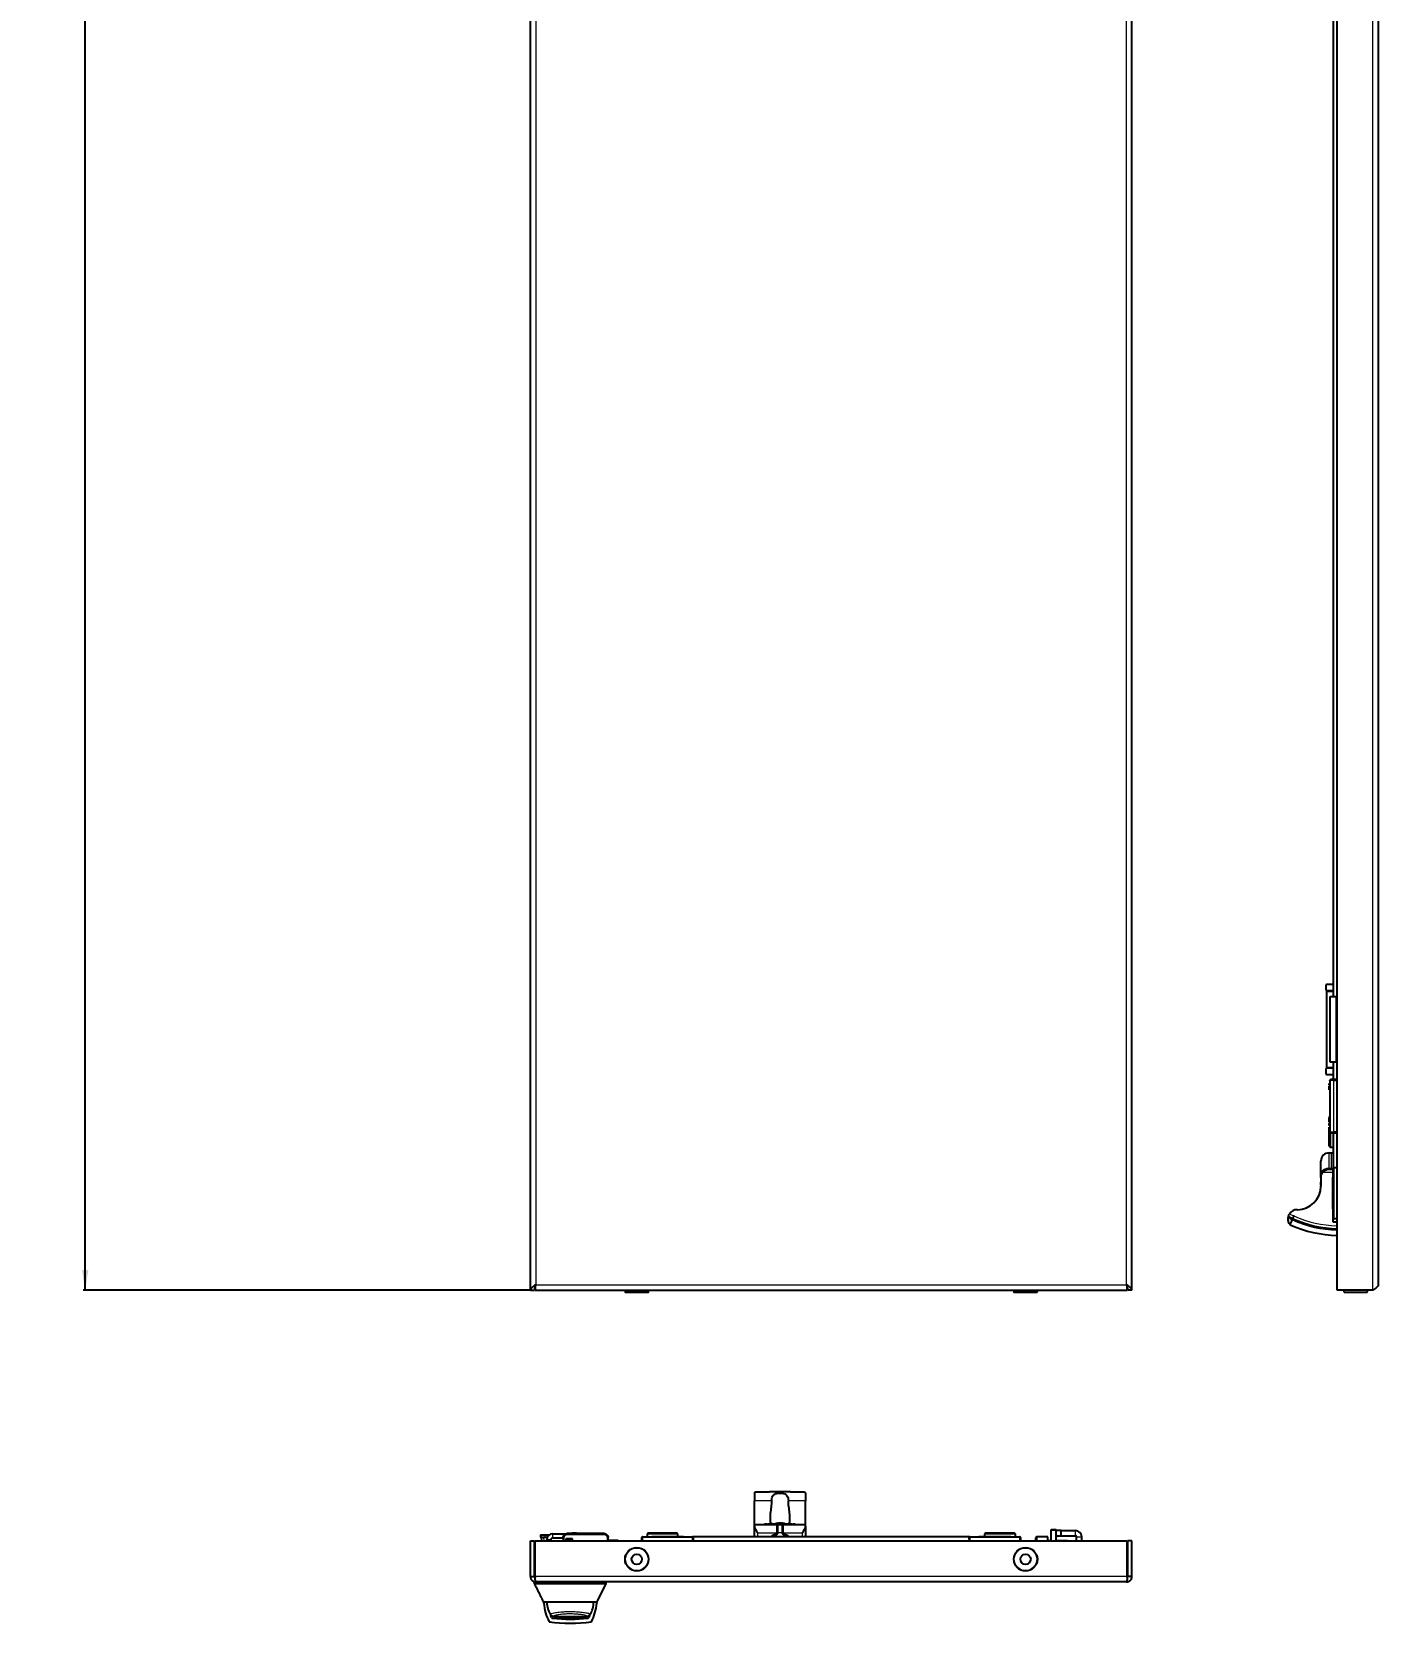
# Model space of a CAD drawing. Header units: millimetres. Extents: x -141 to 1299, y -1456 to 1043.
# Drawn here: x -141 to 517, y -1456 to -679 of the extents above; entities that cross this region are included whole.
import ezdxf

# ---------------------------------------------------------------- set-up
doc = ezdxf.new("R2010")
doc.units = ezdxf.units.MM
doc.layers.add('FORMAT', color=7, linetype='Continuous')
doc.styles.add('SLDTEXTSTYLE0', font='TXT', dxfattribs={"width": 0.75})
doc.dimstyles.new('SLDDIMSTYLE0', dxfattribs={"dimtxt": 20, "dimasz": 10, "dimexe": 0, "dimexo": 0.0625, "dimgap": 5, "dimtad": 2, "dimdec": 1, "dimrnd": 1e-09, "dimzin": 12, "dimdsep": 46, "dimtxsty": 'SLDTEXTSTYLE0', "dimsah": 1, "dimcen": 0.09, "dimadec": 0, "dimazin": 3, "dimtfac": 1, "dimtofl": 0, "dimtmove": 0, "dimatfit": 3, "dimfxl": 0, "dimfrac": 2, "dimtolj": 1, "dimtzin": 12, "dimarcsym": 0})

# ---------------------------------------------------------------- blocks, each defined once
blk = doc.blocks.new('_D_1')
at = {"layer": 'FORMAT'}
for p, q in [((102.95, 861.46), (-115.59, 861.46)), ((-114.59, -1293.54), (-114.59, 861.46)), ((102.95, -1293.54), (-115.59, -1293.54))]:
    blk.add_line(p, q, dxfattribs=at)
for points in [[(-114.59, 861.46), (-116.13, 851.46), (-113.05, 851.46)], [(-114.59, -1293.54), (-113.05, -1283.54), (-116.13, -1283.54)]]:
    blk.add_solid(points, dxfattribs=at)
at = {"layer": 'FORMAT', "insert": (-140.37, -232.94), "char_height": 20, "attachment_point": 1, "rotation": 90, "style": 'SLDTEXTSTYLE0'}
blk.add_mtext('2155', dxfattribs=at)

msp = doc.modelspace()

# ---------------------------------------------------------------- linework, layer by layer
at = {"color": 7, "linetype": 'Continuous', "lineweight": 25}
for p, q in [((102.96, -1293.54), (102.96, 861.46)), ((396.96, -1293.54), (396.96, 861.46)), ((497.27, -1293.54), (497.27, 861.46)), ((517.27, -293.53), (517.27, -1290.94)), ((495.27, -541.54), (495.27, -1150.04)), ((491.72, -1144.54), (491.72, -1146.54)), ((495.27, -1144.04), (492.22, -1144.04)), ((492.22, -1147.04), (495.27, -1147.04)), ((492.22, -1147.04), (492.22, -1147.34)), ((492.22, -1184.74), (492.22, -1147.34)), ((492.22, -1147.34), (495.22, -1147.34)), ((493.77, -1182.04), (493.77, -1150.04)), ((493.77, -1150.04), (496.77, -1150.04)), ((494.72, -1147.04), (494.72, -1147.34)), ((495.22, -1147.34), (495.27, -1147.34)), ((497.27, -1150.04), (496.77, -1150.04)), ((496.77, -1182.04), (493.77, -1182.04)), ((495.27, -1182.04), (495.27, -1190.54)), ((496.77, -1182.04), (497.27, -1182.04)), ((491.72, -1185.54), (491.72, -1187.54)), ((495.22, -1184.74), (492.22, -1184.74)), ((492.22, -1184.74), (492.22, -1185.04)), ((495.27, -1185.04), (492.22, -1185.04)), ((492.22, -1188.04), (495.27, -1188.04)), ((494.72, -1184.74), (494.72, -1185.04)), ((495.27, -1184.74), (495.22, -1184.74)), ((493.67, -1191.04), (493.67, -1216.04)), ((497.27, -1190.54), (495.67, -1190.54)), ((493.67, -1208.64), (493.27, -1209.04)), ((493.27, -1211.29), (493.27, -1209.04)), ((493.27, -1212.84), (493.27, -1212.13)), ((493.27, -1216.04), (493.27, -1213.81)), ((493.27, -1223.04), (493.27, -1216.04)), ((493.77, -1216.04), (493.77, -1223.54)), ((495.27, -1216.54), (495.27, -1233.54)), ((495.67, -1216.54), (497.16, -1216.54)), ((493.27, -1223.04), (493.77, -1223.54)), ((493.27, -1226.39), (493.27, -1226.39)), ((493.27, -1226.39), (493.3, -1226.39)), ((493.3, -1226.39), (494.26, -1226.39)), ((493.77, -1223.54), (495.27, -1223.54)), ((494.26, -1226.39), (495.27, -1226.39)), ((489.27, -1236.32), (489.27, -1230.39)), ((489.27, -1236.32), (489.27, -1230.39)), ((489.27, -1238.39), (489.27, -1236.32)), ((493.27, -1234.39), (495.27, -1234.39)), ((495.27, -1233.54), (495.57, -1233.54)), ((495.27, -1258.24), (495.27, -1233.84)), ((495.57, -1233.54), (496.22, -1233.54)), ((496.22, -1233.54), (497.27, -1233.54)), ((489.16, -1240.54), (489.17, -1240.54)), ((489.17, -1238.71), (489.27, -1238.71)), ((489.17, -1238.85), (489.27, -1238.85)), ((489.17, -1238.85), (489.17, -1240.4)), ((489.17, -1240.4), (489.27, -1240.4)), ((489.17, -1240.54), (489.27, -1240.54)), ((489.17, -1240.61), (489.27, -1240.61)), ((489.17, -1240.74), (489.27, -1240.74)), ((489.17, -1241.74), (489.17, -1240.74)), ((489.17, -1242.24), (489.17, -1241.74)), ((489.17, -1241.74), (489.27, -1241.74)), ((489.17, -1242.24), (489.27, -1242.24)), ((489.27, -1238.39), (489.27, -1242.64)), ((495.07, -1238.18), (495.27, -1238.18)), ((495.07, -1241.14), (495.07, -1238.18)), ((495.07, -1241.14), (495.27, -1241.14)), ((495.07, -1243.13), (495.07, -1241.14)), ((495.07, -1243.13), (495.27, -1243.13)), ((495.07, -1244.49), (495.07, -1243.13)), ((495.05, -1244.58), (495.27, -1244.58)), ((495.07, -1247.74), (495.05, -1247.74)), ((495.07, -1244.49), (495.27, -1244.49)), ((495.07, -1246.15), (495.07, -1244.74)), ((495.07, -1246.15), (495.27, -1246.15)), ((495.07, -1247.19), (495.07, -1246.15)), ((495.07, -1247.19), (495.27, -1247.19)), ((495.07, -1249.07), (495.07, -1247.19)), ((495.07, -1249.07), (495.27, -1249.07)), ((495.07, -1249.87), (495.07, -1249.07)), ((495.07, -1249.87), (495.27, -1249.87)), ((475.54, -1258.57), (473.38, -1257.67)), ((495.07, -1253.68), (495.27, -1253.68)), ((495.27, -1260.19), (495.27, -1258.24)), ((497.27, -1258.54), (495.57, -1258.54)), ((497.27, -1260.19), (495.27, -1260.19)), ((102.96, -1293.54), (104.96, -1293.54)), ((105.26, -1293.54), (105.26, -1291.54)), ((105.26, -1293.54), (394.66, -1293.54)), ((149.21, -1293.54), (149.21, -1294.29)), ((157.96, -1294.54), (149.46, -1294.54)), ((160.46, -1294.54), (157.96, -1294.54)), ((160.71, -1294.29), (160.71, -1293.54)), ((339.21, -1293.54), (339.21, -1294.29)), ((350.46, -1294.54), (339.46, -1294.54)), ((350.71, -1294.29), (350.71, -1293.54)), ((394.66, -1291.54), (394.66, -1293.54)), ((396.96, -1293.54), (394.96, -1293.54)), ((514.67, -1293.54), (497.27, -1293.54)), ((500.52, -1293.54), (500.52, -1294.29)), ((511.77, -1294.54), (500.77, -1294.54)), ((512.02, -1294.29), (512.02, -1293.54)), ((229.55, -1392), (220.36, -1392)), ((212.46, -1392.67), (212.46, -1396.5)), ((212.46, -1408), (212.46, -1396.5)), ((219.47, -1392.11), (213.96, -1392.11)), ((220.36, -1392.06), (219.84, -1392.06)), ((230.07, -1392.06), (229.55, -1392.05)), ((235.96, -1392.11), (230.44, -1392.11)), ((237.46, -1392.67), (237.46, -1396.5)), ((237.46, -1408), (237.46, -1396.5)), ((220.11, -1403.79), (220.11, -1406.37)), ((223.88, -1407.68), (223.86, -1407.45)), ((223.93, -1407.68), (223.9, -1407.38)), ((223.91, -1407.53), (223.92, -1407.45)), ((224.73, -1407.41), (224.73, -1407.38)), ((226.01, -1407.45), (226.02, -1407.38)), ((226.37, -1407.57), (226.38, -1407.45)), ((229.81, -1406.37), (229.81, -1403.79)), ((107.96, -1413.1), (109.96, -1413.1)), ((107.96, -1413.1), (107.96, -1414)), ((109.96, -1414.4), (108.36, -1414.4)), ((108.55, -1416), (108.46, -1414.4)), ((109.96, -1413.1), (112.16, -1413.1)), ((111.17, -1414.4), (109.96, -1414.4)), ((113.96, -1412.5), (120.45, -1412.5)), ((113.96, -1414.5), (118.96, -1414.5)), ((118.96, -1414.4), (118.96, -1416)), ((123.56, -1414.95), (120.36, -1414.95)), ((120.36, -1414.95), (120.36, -1416)), ((138.96, -1412.4), (120.96, -1412.4)), ((123.56, -1416), (123.56, -1414.95)), ((140.96, -1416), (140.96, -1414.4)), ((157.46, -1416), (157.46, -1414.3)), ((157.76, -1414), (182.16, -1414)), ((160.46, -1412), (159.96, -1412.5)), ((159.96, -1412.5), (159.96, -1414)), ((174.96, -1412.5), (159.96, -1412.5)), ((160.46, -1412), (174.46, -1412)), ((162.31, -1413.8), (162.31, -1414)), ((166.13, -1413.8), (166.13, -1414)), ((166.13, -1413.8), (166.92, -1413.8)), ((166.92, -1413.8), (166.92, -1414)), ((166.92, -1413.8), (168.8, -1413.8)), ((168.26, -1413.8), (168.26, -1413.78)), ((168.8, -1413.8), (168.8, -1414)), ((168.8, -1413.8), (169.85, -1413.8)), ((169.85, -1413.8), (169.85, -1414)), ((169.85, -1413.8), (171.25, -1413.8)), ((171.42, -1413.78), (171.42, -1414)), ((171.5, -1413.8), (171.5, -1414)), ((171.5, -1413.8), (172.86, -1413.8)), ((172.86, -1413.8), (172.86, -1414)), ((172.86, -1413.8), (174.85, -1413.8)), ((174.96, -1412.5), (174.46, -1412)), ((174.85, -1413.8), (174.85, -1414)), ((174.85, -1413.8), (177.81, -1413.8)), ((174.96, -1413.8), (174.96, -1412.5)), ((177.81, -1413.8), (177.81, -1414)), ((317.46, -1414), (182.46, -1414)), ((182.46, -1414), (182.46, -1414.3)), ((182.46, -1414.3), (182.46, -1415.09)), ((182.46, -1415.09), (182.46, -1416)), ((212.46, -1408.88), (212.46, -1408)), ((212.46, -1408), (225.96, -1408)), ((212.46, -1414), (212.46, -1408.88)), ((217.33, -1407.9), (217.33, -1408)), ((217.48, -1407.9), (217.48, -1408)), ((217.6, -1407.9), (217.6, -1408)), ((218.4, -1407.9), (217.6, -1407.9)), ((218.4, -1407.9), (218.4, -1408)), ((218.56, -1407.9), (218.56, -1408)), ((218.68, -1407.9), (218.68, -1408)), ((219.01, -1407.9), (219.01, -1408)), ((219.2, -1407.9), (219.2, -1408)), ((219.73, -1407.9), (219.73, -1408)), ((220.21, -1407.9), (220.21, -1408)), ((220.38, -1407.9), (220.38, -1408)), ((220.83, -1407.9), (220.83, -1408)), ((220.98, -1407.9), (220.98, -1408)), ((221.1, -1407.9), (221.1, -1408)), ((221.41, -1407.9), (221.41, -1408)), ((222.69, -1407.9), (221.57, -1407.9)), ((222.69, -1407.9), (222.69, -1408)), ((222.82, -1407.9), (222.82, -1408)), ((223.01, -1407.9), (223.01, -1408)), ((223.03, -1407.9), (223.03, -1408)), ((223.62, -1407.9), (223.03, -1407.9)), ((223.62, -1407.9), (223.62, -1408)), ((224.52, -1407.9), (223.94, -1407.9)), ((223.96, -1408), (225.96, -1408)), ((223.96, -1412), (223.96, -1408)), ((223.96, -1412), (223.96, -1412.03)), ((224.52, -1407.9), (224.52, -1408)), ((224.52, -1407.9), (224.52, -1408)), ((224.53, -1407.9), (224.71, -1407.9)), ((224.71, -1407.9), (224.71, -1408)), ((224.71, -1407.9), (224.71, -1407.9)), ((224.72, -1407.9), (224.72, -1408)), ((224.88, -1407.9), (224.88, -1408)), ((225.68, -1407.9), (224.88, -1407.9)), ((225.68, -1407.9), (225.68, -1408)), ((225.82, -1407.9), (225.82, -1408)), ((225.94, -1407.9), (225.94, -1408)), ((225.94, -1407.94), (226.23, -1407.93)), ((225.96, -1408), (225.96, -1412)), ((225.96, -1412.03), (225.96, -1412)), ((226.37, -1407.9), (226.37, -1408)), ((226.46, -1408), (237.46, -1408)), ((226.49, -1407.9), (226.49, -1408)), ((226.86, -1407.9), (226.86, -1408)), ((227.11, -1407.9), (227.11, -1408)), ((227.23, -1407.9), (227.23, -1408)), ((227.38, -1407.9), (227.38, -1408)), ((227.5, -1407.9), (227.5, -1408)), ((227.93, -1407.9), (227.93, -1408)), ((227.96, -1407.9), (227.93, -1407.9)), ((227.96, -1407.9), (227.96, -1408)), ((227.99, -1407.9), (227.99, -1408)), ((228.16, -1407.9), (228.16, -1408)), ((228.51, -1407.9), (228.51, -1408)), ((229, -1407.9), (229, -1408)), ((229.2, -1407.9), (229.2, -1408)), ((229.54, -1407.9), (229.54, -1408)), ((229.69, -1407.9), (229.69, -1408)), ((230.76, -1407.9), (229.69, -1407.9)), ((230.76, -1407.9), (230.76, -1408)), ((231.07, -1407.9), (231.07, -1408)), ((231.23, -1407.9), (231.23, -1408)), ((231.61, -1407.9), (231.61, -1408)), ((232.36, -1407.9), (231.61, -1407.9)), ((232.36, -1407.9), (232.36, -1408)), ((237.46, -1408.88), (237.46, -1408)), ((237.46, -1408.88), (237.46, -1414)), ((317.46, -1414), (317.46, -1414.3)), ((317.46, -1415.09), (317.46, -1414.3)), ((317.46, -1415.09), (317.46, -1416)), ((317.76, -1414), (342.16, -1414)), ((322.1, -1413.8), (322.1, -1414)), ((322.1, -1413.8), (322.46, -1413.8)), ((322.46, -1413.8), (322.46, -1414)), ((322.46, -1413.8), (322.71, -1413.8)), ((322.71, -1413.8), (322.71, -1414)), ((322.71, -1413.8), (322.82, -1413.8)), ((322.82, -1413.8), (322.82, -1414)), ((323.85, -1413.8), (323.85, -1414)), ((323.85, -1413.8), (324.5, -1413.8)), ((324.52, -1413.8), (324.52, -1414)), ((324.52, -1413.8), (324.85, -1413.8)), ((324.85, -1413.8), (324.85, -1414)), ((325.46, -1412), (324.96, -1412.5)), ((324.96, -1412.5), (324.96, -1413.8)), ((339.96, -1412.5), (324.96, -1412.5)), ((325.46, -1412), (339.46, -1412)), ((328.17, -1414), (328.17, -1413.78)), ((328.3, -1413.8), (329.08, -1413.8)), ((329.08, -1413.8), (329.08, -1414)), ((329.08, -1413.8), (329.88, -1413.8)), ((329.88, -1413.8), (329.88, -1414)), ((329.88, -1413.8), (330.37, -1413.8)), ((330.37, -1413.8), (330.37, -1414)), ((330.37, -1413.8), (331.76, -1413.8)), ((331.39, -1413.78), (331.39, -1413.8)), ((331.76, -1413.8), (331.76, -1414)), ((331.76, -1413.8), (332.81, -1413.8)), ((332.81, -1413.8), (332.81, -1414)), ((333.85, -1413.8), (333.85, -1414)), ((333.85, -1413.8), (335.82, -1413.8)), ((335.82, -1413.8), (335.82, -1414)), ((335.82, -1413.8), (337.81, -1413.8)), ((337.81, -1413.8), (337.81, -1414)), ((339.96, -1412.5), (339.46, -1412)), ((339.96, -1414), (339.96, -1412.5)), ((342.46, -1414.3), (342.46, -1416)), ((349.91, -1416), (349.91, -1414.55)), ((355.91, -1413.95), (350.51, -1413.95)), ((355.91, -1416), (355.91, -1413.95)), ((357.41, -1410.95), (357.41, -1410.45)), ((357.41, -1410.45), (359.91, -1410.45)), ((357.41, -1416), (357.41, -1410.95)), ((359.91, -1410.45), (359.91, -1410.95)), ((359.91, -1416), (359.91, -1410.95)), ((360.41, -1410.95), (359.91, -1410.99)), ((362.41, -1410.95), (360.41, -1410.95)), ((360.41, -1413.45), (362.41, -1413.45)), ((362.41, -1413.45), (362.41, -1410.95)), ((362.41, -1410.95), (369.41, -1410.95)), ((362.41, -1413.45), (369.41, -1413.45)), ((369.91, -1416), (369.91, -1413.95)), ((372.41, -1416), (372.41, -1413.95)), ((102.96, -1433.4), (102.96, -1416)), ((102.96, -1416), (104.96, -1416)), ((104.96, -1433.4), (104.96, -1416)), ((105.26, -1433.4), (105.26, -1416)), ((105.26, -1416), (394.66, -1416)), ((110.96, -1416), (110.96, -1415.5)), ((112.96, -1416), (112.96, -1415.5)), ((120.36, -1415.7), (123.56, -1415.7)), ((145.36, -1415.8), (140.96, -1415.8)), ((357.41, -1415.95), (356.16, -1415.95)), ((365.35, -1415.95), (359.91, -1415.95)), ((365.4, -1416), (365.35, -1415.95)), ((365.35, -1416), (365.35, -1415.95)), ((394.66, -1433.4), (394.66, -1416)), ((396.96, -1416), (394.96, -1416)), ((394.96, -1433.4), (394.96, -1416)), ((396.96, -1433.4), (396.96, -1416)), ((102.96, -1433.4), (104.96, -1433.4)), ((104.96, -1437), (104.96, -1436)), ((105.56, -1436), (104.96, -1436)), ((394.36, -1436), (105.56, -1436)), ((134.46, -1437), (110.46, -1437)), ((135.46, -1446), (139.98, -1436.95)), ((139.96, -1437), (139.96, -1436)), ((396.96, -1433.4), (394.96, -1433.4)), ((111.86, -1446), (109.46, -1446)), ((109.49, -1446), (109.49, -1446.21)), ((133.05, -1446), (111.86, -1446)), ((135.46, -1446), (133.05, -1446)), ((135.42, -1446.21), (135.42, -1446)), ((116.62, -1452.98), (116.77, -1452.99)), ((116.62, -1452.99), (128.22, -1452.99))]:
    msp.add_line(p, q, dxfattribs=at)
at = {"color": 8, "linetype": 'Continuous', "lineweight": 18}
for p, q in [((394.36, -1290.94), (394.36, 858.86)), ((514.67, -1293.54), (514.67, 861.46)), ((105.56, -293.53), (105.56, -1290.94)), ((495.22, -1147.34), (495.22, -1147.04)), ((495.22, -1150.04), (495.22, -1147.34)), ((496.77, -1182.04), (496.77, -1150.04)), ((495.22, -1184.74), (495.22, -1182.04)), ((495.22, -1185.04), (495.22, -1184.74)), ((495.67, -1216.04), (495.67, -1191.04)), ((495.67, -1191.04), (497.27, -1191.04)), ((497.27, -1216.04), (495.67, -1216.04)), ((493.3, -1233.89), (493.3, -1226.39)), ((494.26, -1226.39), (494.26, -1233.89)), ((489.27, -1230.39), (489.27, -1230.39)), ((495.27, -1235.89), (490.15, -1235.89)), ((493.27, -1234.39), (493.27, -1233.89)), ((493.27, -1233.89), (493.3, -1233.89)), ((493.3, -1234.39), (493.3, -1233.89)), ((493.3, -1233.89), (494.26, -1233.89)), ((494.26, -1233.89), (495.27, -1233.89)), ((495.27, -1233.84), (495.57, -1233.84)), ((495.57, -1233.54), (495.57, -1233.84)), ((495.57, -1233.84), (495.57, -1258.24)), ((497.27, -1233.84), (495.57, -1233.84)), ((473.94, -1256.28), (476.14, -1257.19)), ((495.07, -1252.44), (495.27, -1252.44)), ((495.27, -1258.24), (495.57, -1258.24)), ((495.57, -1258.24), (495.57, -1258.54)), ((495.57, -1258.24), (497.27, -1258.24)), ((105.56, -1290.94), (394.36, -1290.94)), ((149.21, -1294.29), (158.1, -1294.29)), ((158.1, -1294.29), (160.71, -1294.29)), ((339.21, -1294.29), (350.71, -1294.29)), ((500.52, -1294.29), (512.02, -1294.29)), ((220.86, -1396.5), (212.46, -1396.5)), ((237.46, -1396.5), (229.05, -1396.5)), ((107.96, -1414), (109.96, -1414)), ((109.46, -1414.4), (109.55, -1416)), ((109.96, -1413.1), (109.96, -1414)), ((109.96, -1414.4), (109.96, -1414)), ((109.96, -1414), (111.36, -1414)), ((113.96, -1414.5), (113.96, -1412.5)), ((119.46, -1416), (119.46, -1414.4)), ((123.56, -1415.15), (120.36, -1415.15)), ((120.96, -1412.9), (138.96, -1412.9)), ((140.46, -1414.4), (140.46, -1416)), ((157.76, -1414.3), (157.46, -1414.3)), ((157.76, -1414), (157.76, -1414.3)), ((182.16, -1414.3), (157.76, -1414.3)), ((157.76, -1414.3), (157.76, -1416)), ((163.55, -1413.8), (163.55, -1414)), ((182.16, -1414), (182.16, -1414.3)), ((182.16, -1416), (182.16, -1414.3)), ((182.46, -1414.3), (182.16, -1414.3)), ((213.96, -1412), (213.96, -1414)), ((213.96, -1412), (223.46, -1412)), ((221.57, -1407.9), (221.57, -1408)), ((223.09, -1412.51), (223.23, -1412.99)), ((223.46, -1412), (223.46, -1408)), ((223.46, -1412), (223.96, -1412)), ((223.46, -1412.03), (223.46, -1412)), ((223.46, -1412.03), (223.96, -1412.03)), ((225.96, -1412), (223.96, -1412)), ((225.96, -1412), (226.46, -1412)), ((225.96, -1412.03), (226.46, -1412.03)), ((226.46, -1408), (226.46, -1412)), ((226.46, -1412), (226.46, -1412.03)), ((226.46, -1412), (235.96, -1412)), ((226.68, -1412.99), (226.82, -1412.51)), ((235.96, -1414), (235.96, -1412)), ((317.76, -1414.3), (317.46, -1414.3)), ((317.76, -1414.3), (317.76, -1414)), ((317.76, -1414.3), (317.76, -1416)), ((342.16, -1414.3), (317.76, -1414.3)), ((326.59, -1413.8), (326.59, -1414)), ((342.16, -1414), (342.16, -1414.3)), ((342.16, -1416), (342.16, -1414.3)), ((342.46, -1414.3), (342.16, -1414.3)), ((350.51, -1413.95), (350.51, -1416)), ((359.91, -1410.95), (357.41, -1410.95)), ((369.41, -1413.45), (369.41, -1410.95)), ((369.91, -1413.95), (372.41, -1413.95)), ((112.96, -1415.5), (110.96, -1415.5)), ((145.36, -1416), (145.36, -1415.8)), ((356.16, -1415.95), (356.16, -1416)), ((394.66, -1433.4), (105.26, -1433.4)), ((110.46, -1437), (110.46, -1436)), ((134.46, -1437), (134.46, -1436))]:
    msp.add_line(p, q, dxfattribs=at)
at = {"color": 7, "linetype": 'Continuous', "lineweight": 25, "flags": 128}
for points in [[(394.96, -1422.5), (394.82, -1422.25), (394.66, -1421.98)], [(394.66, -1431.02), (394.82, -1430.75), (394.96, -1430.5)], [(113.34, -1453.43), (112.98, -1452.54), (112.88, -1452.26)], [(132.15, -1451.95), (131.93, -1452.54), (131.57, -1453.43)]]:
    msp.add_lwpolyline(points, dxfattribs=at)
at = {"color": 8, "linetype": 'Continuous', "lineweight": 18, "flags": 128}
for points in [[(394.66, -1422.58), (394.95, -1423.17), (394.96, -1423.19)], [(394.96, -1429.82), (394.95, -1429.84), (394.66, -1430.43)]]:
    msp.add_lwpolyline(points, dxfattribs=at)
at = {"color": 7, "linetype": 'Continuous', "lineweight": 25}
for centre, radius in [((154.96, -1425), 5.75), ((154.96, -1425), 2.5), ((344.96, -1425), 5.75), ((344.96, -1425), 2.5)]:
    msp.add_circle(centre, radius, dxfattribs=at)
at = {"color": 8, "linetype": 'Continuous', "lineweight": 18}
for centre in [(154.96, -1425), (344.96, -1425)]:
    msp.add_circle(centre, 5.5, dxfattribs=at)
at = {"color": 7, "linetype": 'Continuous', "lineweight": 25}
for centre, radius, start, end in [((492.22, -1144.54), 0.5, 90, 180), ((492.22, -1146.54), 0.5, 180, 270), ((492.22, -1185.54), 0.5, 90, 180), ((492.22, -1187.54), 0.5, 180, 270), ((493.27, -1230.39), 4, 90, 180), ((493.27, -1230.39), 4, 90, 180), ((493.27, -1238.39), 4, 141.31781, 180), ((495.57, -1233.84), 0.3, 90, 180), ((477.77, -1242.64), 11.5, 270, 0), ((477.77, -1258.64), 4.5, 90, 148.43185), ((498.27, -1208.49), 55, 245.58594, 268.9582), ((495.57, -1258.24), 0.3, 180, 270), ((498.27, -1208.49), 58.2, 245.70354, 269.01549), ((149.46, -1294.29), 0.25, 180, 270), ((160.46, -1294.29), 0.25, 270, 0), ((339.46, -1294.29), 0.25, 180, 270), ((350.46, -1294.29), 0.25, 270, 0), ((500.77, -1294.29), 0.25, 180, 270), ((511.77, -1294.29), 0.25, 270, 0), ((224.96, -1415.3), 8, 98.41771, 108.44436), ((224.98, -1411.64), 4.34, 104.99458, 114.66368), ((223.99, -1407.47), 0.133, 135.20997, 169.83797), ((225.01, -1415.4), 8.03, 91.99978, 97.83609), ((225.36, -1409.05), 1.85, 119.67191, 132.73716), ((225.43, -1413.87), 6.5, 92.24647, 98.7173), ((224.48, -1413.82), 6.45, 85.77538, 87.76397), ((224.9, -1415.4), 8.03, 82.16391, 88.00022), ((224.81, -1411.72), 4.43, 65.15746, 74.45727), ((225.89, -1409.01), 1.64, 72.5824, 85.536), ((224.96, -1415.3), 8, 70.1778, 81.58229), ((224.97, -1414.34), 7.03, 70.80686, 78.43412), ((108.36, -1414), 0.4, 180, 270), ((113.96, -1415.5), 3, 90, 180), ((113.96, -1415.5), 1, 90, 180), ((157.76, -1414.3), 0.3, 90, 180), ((182.16, -1414.3), 0.3, 0, 90), ((224.96, -1419), 6.25, 106.01339, 126.8699), ((223.64, -1413.21), 5.54, 85.14071, 94.85929), ((222.96, -1412.03), 1, 286.01339, 0), ((226.96, -1412.03), 1, 180, 253.98661), ((226.97, -1410.03), 2.36, 82.549, 97.451), ((224.96, -1419), 6.25, 53.1301, 73.98661), ((317.76, -1414.3), 0.3, 90, 180), ((342.16, -1414.3), 0.3, 0, 90), ((350.51, -1414.55), 0.6, 90, 180), ((360.41, -1413.95), 0.5, 90, 180), ((369.41, -1413.95), 3, 0, 90), ((369.41, -1413.95), 0.5, 360, 90), ((145.36, -1416.4), 0.6, 41.81031, 90), ((356.16, -1415.7), 0.25, 180, 270), ((387.46, -1426.5), 7.5, 343.7398, 16.2602), ((101.52, -1446.21), 7.98, 358.26695, 359.99994), ((136.35, -1443.65), 27, 185.96099, 206.16954), ((122.46, -1446), 11.4, 180, 210.87421), ((122.46, -1446), 11.4, 329.05608, 0), ((108.57, -1443.65), 27, 333.83046, 354.03918), ((143.39, -1446.21), 7.98, 180, 181.7325), ((113.8, -1453.24), 0.5, 203.04365, 263.74905), ((122.46, -1374.21), 80, 263.74905, 276.25095), ((131.11, -1453.24), 0.5, 276.25095, 336.95635), ((122.46, -1374.21), 82, 262.75342, 277.24658)]:
    msp.add_arc(centre, radius, start, end, dxfattribs=at)
at = {"color": 8, "linetype": 'Continuous', "lineweight": 18}
for centre, radius, start, end in [((493.27, -1238.39), 4.5, 90, 152.71955), ((493.77, -1233.9), 0.491, 271.15589, 1.11103), ((498.27, -1208.49), 55.65, 245.60841, 268.97035), ((498.27, -1208.49), 53.5, 245.55903, 268.92899), ((224.96, -1419), 6.75, 106.01339, 132.20545), ((222.96, -1412.03), 0.5, 286.01339, 0), ((226.96, -1412.03), 0.5, 180, 253.98661), ((224.96, -1419), 6.75, 47.79455, 73.98661)]:
    msp.add_arc(centre, radius, start, end, dxfattribs=at)
at = {"color": 7, "linetype": 'Continuous', "lineweight": 25}
for points, knots in [([(493.37, -1193.03), (493.37, -1192.98), (493.37, -1192.89), (493.37, -1192.8), (493.37, -1192.72), (493.37, -1192.59), (493.37, -1192.56), (493.37, -1192.54)], [0, 0, 0, 0, 0.124693, 0.187182, 0.249773, 0.500039, 1, 1, 1, 1]), ([(493.37, -1193.24), (493.37, -1193.24), (493.37, -1193.24), (493.37, -1193.23), (493.37, -1193.21), (493.37, -1193.19), (493.37, -1193.15), (493.37, -1193.11), (493.37, -1193.07), (493.37, -1193.05), (493.37, -1193.03)], [0, 0, 0, 0, 0.128825, 0.180169, 0.243397, 0.36986, 0.499864, 0.749649, 0.843476, 1, 1, 1, 1]), ([(493.37, -1194.75), (493.37, -1194.67), (493.37, -1194.52), (493.37, -1194.3), (493.37, -1194.12), (493.37, -1193.95), (493.37, -1193.85), (493.37, -1193.84), (493.37, -1193.83)], [0, 0, 0, 0, 0.125049, 0.249886, 0.370856, 0.49982, 0.749609, 1, 1, 1, 1]), ([(493.37, -1195.59), (493.37, -1195.59), (493.37, -1195.58), (493.37, -1195.49), (493.37, -1195.39), (493.37, -1195.26), (493.37, -1195.05), (493.37, -1194.87), (493.37, -1194.75)], [0, 0, 0, 0, 0.25007, 0.379181, 0.500499, 0.62417, 0.750842, 1, 1, 1, 1]), ([(493.37, -1211.48), (493.37, -1211.48), (493.37, -1211.49), (493.37, -1211.58), (493.37, -1211.68), (493.37, -1211.81), (493.37, -1212.02), (493.37, -1212.2), (493.37, -1212.32)], [0, 0, 0, 0, 0.25007, 0.379559, 0.500499, 0.624556, 0.750843, 1, 1, 1, 1]), ([(493.37, -1212.32), (493.37, -1212.36), (493.37, -1212.44), (493.37, -1212.59), (493.37, -1212.77), (493.37, -1212.95), (493.37, -1213.12), (493.37, -1213.22), (493.37, -1213.24), (493.37, -1213.24)], [0, 0, 0, 0, 0.062637, 0.125278, 0.250072, 0.374841, 0.499994, 0.749696, 1, 1, 1, 1]), ([(493.37, -1213.83), (493.37, -1213.83), (493.37, -1213.83), (493.37, -1213.84), (493.37, -1213.86), (493.37, -1213.88), (493.37, -1213.94), (493.37, -1214), (493.37, -1214.04)], [0, 0, 0, 0, 0.13107, 0.182437, 0.243796, 0.371388, 0.500442, 1, 1, 1, 1]), ([(493.37, -1214.04), (493.37, -1214.07), (493.37, -1214.12), (493.37, -1214.2), (493.37, -1214.27), (493.37, -1214.35), (493.37, -1214.48), (493.37, -1214.52), (493.37, -1214.54)], [0, 0, 0, 0, 0.062686, 0.125173, 0.187628, 0.250185, 0.500314, 1, 1, 1, 1]), ([(489.27, -1238.31), (489.27, -1238.31), (489.27, -1238.31), (489.27, -1238.31), (489.27, -1238.29), (489.27, -1238.21), (489.27, -1237.88), (489.27, -1237.24), (489.27, -1236.65), (489.27, -1236.32)], [0, 0, 0, 0, 0.00167, 0.003889, 0.009531, 0.034361, 0.132751, 0.526214, 1, 1, 1, 1]), ([(490.15, -1235.89), (490.32, -1235.7), (490.75, -1235.22), (491.69, -1234.64), (492.58, -1234.41), (493.16, -1234.39), (493.27, -1234.39), (493.27, -1234.39)], [0, 0, 0, 0, 0.19414, 0.485275, 0.898779, 0.996769, 1, 1, 1, 1]), ([(489.17, -1238.71), (489.17, -1238.71), (489.17, -1238.72), (489.17, -1238.75), (489.17, -1238.8), (489.17, -1238.83), (489.17, -1238.85)], [0, 0, 0, 0, 0.280836, 0.55925, 0.779182, 1, 1, 1, 1]), ([(489.17, -1240.4), (489.17, -1240.42), (489.17, -1240.46), (489.17, -1240.51), (489.17, -1240.53), (489.17, -1240.53), (489.17, -1240.54)], [0, 0, 0, 0, 0.2809531, 0.5593907, 0.7790729, 1, 1, 1, 1]), ([(489.17, -1240.47), (489.17, -1240.49), (489.17, -1240.54), (489.17, -1240.6), (489.17, -1240.61), (489.17, -1240.61)], [0, 0, 0, 0, 0.280801, 0.559621, 1, 1, 1, 1]), ([(495.07, -1252.44), (495.07, -1252.07), (495.07, -1251.37), (495.07, -1250.52), (495.07, -1250.06), (495.07, -1250.04)], [0, 0, 0, 0, 0.522437, 0.975649, 1, 1, 1, 1]), ([(474.32, -1261.52), (474.29, -1261.49), (474.21, -1261.4), (473.75, -1260.76), (473.23, -1259.56), (473.3, -1258.39), (473.33, -1257.91)], [0, 0, 0, 0, 0.101651, 0.345128, 0.729048, 1, 1, 1, 1]), ([(473.38, -1257.67), (473.37, -1257.73), (473.35, -1257.79), (473.33, -1257.89), (473.33, -1257.91)], [0, 0, 0, 0, 0.789403, 1, 1, 1, 1]), ([(475.29, -1259.17), (475.29, -1259.17), (475.29, -1259.16), (475.29, -1259.15), (475.27, -1259.12), (475.16, -1259.02), (474.66, -1258.7), (474.02, -1258.32), (473.48, -1258), (473.33, -1257.91)], [0, 0, 0, 0, 0.0037482, 0.0086979, 0.0182752, 0.0547407, 0.1991768, 0.7745776, 1, 1, 1, 1]), ([(473.38, -1257.67), (473.38, -1257.66), (473.39, -1257.62), (473.45, -1257.37), (473.57, -1257.01), (473.74, -1256.62), (473.88, -1256.38), (473.94, -1256.28)], [0, 0, 0, 0, 0.2129, 0.425707, 0.640613, 0.853382, 1, 1, 1, 1]), ([(474.32, -1261.52), (474.33, -1261.48), (474.37, -1261.38), (474.61, -1260.81), (474.94, -1260.02), (475.2, -1259.39), (475.29, -1259.17)], [0, 0, 0, 0, 0.237351, 0.529954, 0.830331, 1, 1, 1, 1]), ([(475.54, -1258.57), (475.55, -1258.55), (475.56, -1258.52), (475.66, -1258.28), (475.81, -1257.94), (475.98, -1257.56), (476.09, -1257.31), (476.13, -1257.2), (476.14, -1257.19)], [0, 0, 0, 0, 0.214635, 0.429269, 0.643917, 0.858595, 0.982146, 1, 1, 1, 1]), ([(495.07, -1253.68), (495.07, -1253.5), (495.07, -1253.16), (495.07, -1252.67), (495.07, -1252.44)], [0, 0, 0, 0, 0.5368, 1, 1, 1, 1]), ([(105.56, -1290.94), (105.22, -1291.15), (104.88, -1291.37), (104.25, -1291.8), (103.96, -1292.02), (103.48, -1292.45), (103.28, -1292.67), (103.02, -1293.1), (102.96, -1293.32), (102.96, -1293.54)], [0, 0, 0, 0, 0.25, 0.25, 0.5, 0.5, 0.75, 0.75, 1, 1, 1, 1]), ([(105.56, -1290.94), (105.4, -1291.37), (105.24, -1291.8), (105.02, -1292.67), (104.96, -1293.1), (104.96, -1293.54)], [0, 0, 0, 0, 0.5, 0.5, 1, 1, 1, 1]), ([(105.26, -1293.54), (105.28, -1293.54), (105.31, -1293.47), (105.36, -1293.21), (105.38, -1293.01), (105.43, -1292.53), (105.46, -1292.25), (105.51, -1291.62), (105.53, -1291.28), (105.56, -1290.94)], [0, 0, 0, 0, 0.25, 0.25, 0.5, 0.5, 0.75, 0.75, 1, 1, 1, 1]), ([(105.26, -1291.54), (105.31, -1291.54), (105.36, -1291.47), (105.46, -1291.25), (105.51, -1291.09), (105.56, -1290.94)], [0, 0, 0, 0, 0.5, 0.5, 1, 1, 1, 1]), ([(394.36, -1290.94), (394.41, -1291.09), (394.46, -1291.25), (394.56, -1291.47), (394.61, -1291.54), (394.66, -1291.54)], [0, 0, 0, 0, 0.5, 0.5, 1, 1, 1, 1]), ([(394.36, -1290.94), (394.38, -1291.28), (394.41, -1291.62), (394.46, -1292.25), (394.48, -1292.53), (394.53, -1293.01), (394.56, -1293.21), (394.61, -1293.47), (394.63, -1293.54), (394.66, -1293.54)], [0, 0, 0, 0, 0.25, 0.25, 0.5, 0.5, 0.75, 0.75, 1, 1, 1, 1]), ([(394.96, -1293.54), (394.96, -1293.1), (394.89, -1292.67), (394.67, -1291.8), (394.51, -1291.37), (394.36, -1290.94)], [0, 0, 0, 0, 0.5, 0.5, 1, 1, 1, 1]), ([(396.96, -1293.54), (396.96, -1293.32), (396.89, -1293.1), (396.63, -1292.67), (396.44, -1292.45), (395.95, -1292.02), (395.67, -1291.8), (395.04, -1291.37), (394.7, -1291.15), (394.36, -1290.94)], [0, 0, 0, 0, 0.25, 0.25, 0.5, 0.5, 0.75, 0.75, 1, 1, 1, 1]), ([(517.27, -1290.94), (517.27, -1291.15), (517.2, -1291.37), (516.94, -1291.8), (516.75, -1292.02), (516.27, -1292.45), (515.98, -1292.67), (515.35, -1293.1), (515.01, -1293.32), (514.67, -1293.54)], [0, 0, 0, 0, 0.25, 0.25, 0.5, 0.5, 0.75, 0.75, 1, 1, 1, 1]), ([(213.96, -1392.11), (213.79, -1392.11), (213.45, -1392.12), (213.01, -1392.18), (212.67, -1392.3), (212.48, -1392.47), (212.46, -1392.61), (212.46, -1392.67)], [0, 0, 0, 0, 0.2129, 0.425707, 0.640613, 0.853382, 1, 1, 1, 1]), ([(219.47, -1392.11), (219.58, -1392.1), (219.71, -1392.08), (219.82, -1392.06), (219.84, -1392.06)], [0, 0, 0, 0, 0.789403, 1, 1, 1, 1]), ([(220.86, -1396.5), (220.81, -1397.5), (220.7, -1399.64), (220.18, -1402.08), (220.12, -1403.39), (220.11, -1403.79)], [0, 0, 0, 0, 0.378823, 0.812228, 1, 1, 1, 1]), ([(220.86, -1396.5), (220.88, -1396.09), (220.92, -1395.26), (221.29, -1394.16), (221.94, -1393.36), (222.86, -1392.87), (224.02, -1392.62), (225.34, -1392.58), (226.69, -1392.75), (227.81, -1393.22), (228.54, -1394.02), (228.93, -1395.05), (229.04, -1395.91), (229.05, -1396.4), (229.05, -1396.5)], [0, 0, 0, 0, 0.0885051, 0.1771377, 0.2628581, 0.3446937, 0.4304853, 0.5251934, 0.6256454, 0.7239113, 0.8124944, 0.894483, 0.9789968, 1, 1, 1, 1]), ([(229.81, -1403.79), (229.72, -1402.88), (229.55, -1401.02), (229.08, -1398.42), (229.06, -1396.89), (229.05, -1396.5)], [0, 0, 0, 0, 0.417668, 0.852903, 1, 1, 1, 1]), ([(230.07, -1392.06), (230.09, -1392.06), (230.2, -1392.08), (230.33, -1392.09), (230.44, -1392.11)], [0, 0, 0, 0, 0.161974, 1, 1, 1, 1]), ([(237.46, -1392.67), (237.44, -1392.59), (237.41, -1392.43), (237.17, -1392.26), (236.81, -1392.16), (236.39, -1392.11), (236.09, -1392.11), (235.96, -1392.11)], [0, 0, 0, 0, 0.205683, 0.411346, 0.618649, 0.832339, 1, 1, 1, 1]), ([(220.11, -1406.37), (220.15, -1406.65), (220.23, -1407.19), (221.02, -1407.65), (222.02, -1407.85), (222.79, -1407.89), (223.07, -1407.9)], [0, 0, 0, 0, 0.289157, 0.579411, 0.847533, 1, 1, 1, 1]), ([(226.95, -1407.9), (227.39, -1407.87), (228.3, -1407.8), (229.24, -1407.49), (229.74, -1407), (229.79, -1406.56), (229.81, -1406.37)], [0, 0, 0, 0, 0.258101, 0.532051, 0.800559, 1, 1, 1, 1]), ([(123.34, -1412.1), (123.34, -1412.1), (123.34, -1412.1), (123.4, -1412.1), (123.54, -1412.1), (123.87, -1412.1), (124.19, -1412.1), (124.4, -1412.1)], [0, 0, 0, 0, 0.124693, 0.187182, 0.249773, 0.500039, 1, 1, 1, 1]), ([(124.4, -1412.1), (124.55, -1412.1), (124.78, -1412.1), (125.06, -1412.1), (125.24, -1412.1), (125.38, -1412.1), (125.5, -1412.1), (125.51, -1412.1), (125.52, -1412.1)], [0, 0, 0, 0, 0.250089, 0.382495, 0.500259, 0.622163, 0.750133, 1, 1, 1, 1]), ([(162.31, -1413.8), (162.5, -1413.8), (162.83, -1413.8), (163.32, -1413.8), (163.55, -1413.8)], [0, 0, 0, 0, 0.5368, 1, 1, 1, 1]), ([(163.55, -1413.8), (163.92, -1413.8), (164.62, -1413.8), (165.48, -1413.8), (165.93, -1413.8), (165.95, -1413.8)], [0, 0, 0, 0, 0.522437, 0.975649, 1, 1, 1, 1]), ([(212.46, -1408.88), (212.48, -1409.05), (212.54, -1409.47), (213.01, -1410.42), (213.53, -1411.31), (213.89, -1411.89), (213.95, -1412), (213.96, -1412)], [0, 0, 0, 0, 0.19414, 0.485275, 0.898779, 0.996769, 1, 1, 1, 1]), ([(217.48, -1407.9), (217.46, -1407.9), (217.41, -1407.9), (217.36, -1407.9), (217.34, -1407.9), (217.33, -1407.9), (217.33, -1407.9)], [0, 0, 0, 0, 0.280836, 0.55925, 0.779182, 1, 1, 1, 1]), ([(217.6, -1407.9), (217.6, -1407.9), (217.59, -1407.9), (217.57, -1407.9), (217.52, -1407.9), (217.49, -1407.9), (217.48, -1407.9)], [0, 0, 0, 0, 0.2808879, 0.5594825, 0.7792702, 1, 1, 1, 1]), ([(218.56, -1407.9), (218.54, -1407.9), (218.51, -1407.9), (218.45, -1407.9), (218.42, -1407.9), (218.4, -1407.9)], [0, 0, 0, 0, 0.2806376, 0.5608768, 1, 1, 1, 1]), ([(218.68, -1407.9), (218.67, -1407.9), (218.67, -1407.9), (218.65, -1407.9), (218.6, -1407.9), (218.57, -1407.9), (218.56, -1407.9)], [0, 0, 0, 0, 0.280941, 0.559114, 0.779089, 1, 1, 1, 1]), ([(219.2, -1407.9), (219.14, -1407.9), (219.03, -1407.9), (219.02, -1407.9), (219.01, -1407.9)], [0, 0, 0, 0, 0.559312, 1, 1, 1, 1]), ([(219.73, -1407.9), (219.67, -1407.9), (219.55, -1407.9), (219.35, -1407.9), (219.26, -1407.9), (219.2, -1407.9)], [0, 0, 0, 0, 0.280496, 0.560765, 1, 1, 1, 1]), ([(220.21, -1407.9), (220.14, -1407.9), (220.02, -1407.9), (219.82, -1407.9), (219.73, -1407.9)], [0, 0, 0, 0, 0.560137, 1, 1, 1, 1]), ([(220.38, -1407.9), (220.37, -1407.9), (220.36, -1407.9), (220.25, -1407.9), (220.21, -1407.9)], [0, 0, 0, 0, 0.559914, 1, 1, 1, 1]), ([(220.98, -1407.9), (220.96, -1407.9), (220.91, -1407.9), (220.86, -1407.9), (220.84, -1407.9), (220.83, -1407.9), (220.83, -1407.9)], [0, 0, 0, 0, 0.280765, 0.559178, 0.779175, 1, 1, 1, 1]), ([(221.1, -1407.9), (221.1, -1407.9), (221.09, -1407.9), (221.07, -1407.9), (221.02, -1407.9), (220.99, -1407.9), (220.98, -1407.9)], [0, 0, 0, 0, 0.280828, 0.559417, 0.779393, 1, 1, 1, 1]), ([(221.57, -1407.9), (221.55, -1407.9), (221.5, -1407.9), (221.44, -1407.9), (221.41, -1407.9), (221.41, -1407.9), (221.41, -1407.9)], [0, 0, 0, 0, 0.280951, 0.559967, 0.779431, 1, 1, 1, 1]), ([(222.82, -1407.9), (222.82, -1407.9), (222.82, -1407.9), (222.78, -1407.9), (222.73, -1407.9), (222.7, -1407.9), (222.69, -1407.9)], [0, 0, 0, 0, 0.280713, 0.558701, 0.779045, 1, 1, 1, 1]), ([(223.03, -1407.9), (223.02, -1407.9), (223.02, -1407.9), (223.02, -1407.9), (223.01, -1407.9)], [0, 0, 0, 0, 0.560081, 1, 1, 1, 1]), ([(223.46, -1408), (223.46, -1408), (223.46, -1408), (223.47, -1408), (223.48, -1408), (223.51, -1408), (223.63, -1408), (223.86, -1408), (223.92, -1408), (223.96, -1408)], [0, 0, 0, 0, 0.00167, 0.003889, 0.009531, 0.034361, 0.132751, 0.526214, 1, 1, 1, 1]), ([(223.79, -1407.9), (223.77, -1407.9), (223.73, -1407.9), (223.66, -1407.9), (223.63, -1407.9), (223.62, -1407.9)], [0, 0, 0, 0, 0.281226, 0.561522, 1, 1, 1, 1]), ([(224.52, -1407.9), (224.52, -1407.9), (224.52, -1407.9), (224.52, -1407.9), (224.52, -1407.9)], [0, 0, 0, 0, 0.559504, 1, 1, 1, 1]), ([(224.88, -1407.9), (224.86, -1407.9), (224.81, -1407.9), (224.76, -1407.9), (224.73, -1407.9), (224.72, -1407.9), (224.72, -1407.9)], [0, 0, 0, 0, 0.280855, 0.559718, 0.779518, 1, 1, 1, 1]), ([(225.82, -1407.9), (225.8, -1407.9), (225.75, -1407.9), (225.7, -1407.9), (225.68, -1407.9), (225.68, -1407.9), (225.68, -1407.9)], [0, 0, 0, 0, 0.280813, 0.559099, 0.77917, 1, 1, 1, 1]), ([(225.94, -1407.9), (225.94, -1407.9), (225.94, -1407.9), (225.91, -1407.9), (225.86, -1407.9), (225.83, -1407.9), (225.82, -1407.9)], [0, 0, 0, 0, 0.280912, 0.559405, 0.779108, 1, 1, 1, 1]), ([(225.96, -1408), (225.99, -1408), (226.07, -1408), (226.33, -1408), (226.45, -1408), (226.46, -1408)], [0, 0, 0, 0, 0.475461, 0.994056, 1, 1, 1, 1]), ([(226.37, -1407.9), (226.35, -1407.9), (226.31, -1407.9), (226.25, -1407.9), (226.23, -1407.9), (226.23, -1407.9), (226.23, -1407.9)], [0, 0, 0, 0, 0.280888, 0.559023, 0.779155, 1, 1, 1, 1]), ([(226.49, -1407.9), (226.49, -1407.9), (226.49, -1407.9), (226.46, -1407.9), (226.41, -1407.9), (226.38, -1407.9), (226.37, -1407.9)], [0, 0, 0, 0, 0.2809002, 0.5594983, 0.7791483, 1, 1, 1, 1]), ([(226.86, -1407.9), (226.81, -1407.9), (226.7, -1407.9), (226.56, -1407.9), (226.5, -1407.9), (226.49, -1407.9), (226.49, -1407.9)], [0, 0, 0, 0, 0.280935, 0.559487, 0.779245, 1, 1, 1, 1]), ([(227.11, -1407.9), (227.07, -1407.9), (226.99, -1407.9), (226.9, -1407.9), (226.86, -1407.9)], [0, 0, 0, 0, 0.559441, 1, 1, 1, 1]), ([(227.23, -1407.9), (227.23, -1407.9), (227.22, -1407.9), (227.15, -1407.9), (227.11, -1407.9)], [0, 0, 0, 0, 0.560313, 1, 1, 1, 1]), ([(227.38, -1407.9), (227.36, -1407.9), (227.31, -1407.9), (227.26, -1407.9), (227.24, -1407.9), (227.23, -1407.9), (227.23, -1407.9)], [0, 0, 0, 0, 0.2809103, 0.559174, 0.7791663, 1, 1, 1, 1]), ([(227.5, -1407.9), (227.5, -1407.9), (227.49, -1407.9), (227.47, -1407.9), (227.42, -1407.9), (227.39, -1407.9), (227.38, -1407.9)], [0, 0, 0, 0, 0.2808487, 0.55949, 0.7791576, 1, 1, 1, 1]), ([(227.99, -1407.9), (227.99, -1407.9), (227.97, -1407.9), (227.97, -1407.9), (227.96, -1407.9)], [0, 0, 0, 0, 0.560691, 1, 1, 1, 1]), ([(228.16, -1407.9), (228.13, -1407.9), (228.06, -1407.9), (228.02, -1407.9), (227.99, -1407.9)], [0, 0, 0, 0, 0.559542, 1, 1, 1, 1]), ([(228.51, -1407.9), (228.44, -1407.9), (228.32, -1407.9), (228.21, -1407.9), (228.16, -1407.9)], [0, 0, 0, 0, 0.5605138, 1, 1, 1, 1]), ([(229, -1407.9), (228.93, -1407.9), (228.79, -1407.9), (228.6, -1407.9), (228.51, -1407.9)], [0, 0, 0, 0, 0.559217, 1, 1, 1, 1]), ([(229.2, -1407.9), (229.19, -1407.9), (229.18, -1407.9), (229.06, -1407.9), (229, -1407.9)], [0, 0, 0, 0, 0.56034, 1, 1, 1, 1]), ([(229.69, -1407.9), (229.67, -1407.9), (229.63, -1407.9), (229.57, -1407.9), (229.54, -1407.9), (229.54, -1407.9), (229.54, -1407.9)], [0, 0, 0, 0, 0.280872, 0.559701, 0.779382, 1, 1, 1, 1]), ([(231.23, -1407.9), (231.18, -1407.9), (231.09, -1407.9), (231.07, -1407.9), (231.07, -1407.9)], [0, 0, 0, 0, 0.5589475, 1, 1, 1, 1]), ([(231.61, -1407.9), (231.53, -1407.9), (231.39, -1407.9), (231.28, -1407.9), (231.23, -1407.9)], [0, 0, 0, 0, 0.559747, 1, 1, 1, 1]), ([(235.96, -1412), (235.96, -1412), (236.03, -1411.89), (236.38, -1411.31), (236.91, -1410.42), (237.37, -1409.47), (237.43, -1409.05), (237.46, -1408.88)], [0, 0, 0, 0, 0.003231, 0.101221, 0.514725, 0.80586, 1, 1, 1, 1]), ([(322.82, -1413.8), (322.96, -1413.8), (323.22, -1413.8), (323.65, -1413.8), (323.85, -1413.8)], [0, 0, 0, 0, 0.5476433, 1, 1, 1, 1]), ([(324.85, -1413.8), (325.19, -1413.8), (325.82, -1413.8), (326.34, -1413.8), (326.59, -1413.8)], [0, 0, 0, 0, 0.5368, 1, 1, 1, 1]), ([(326.59, -1413.8), (326.91, -1413.8), (327.52, -1413.8), (328.09, -1413.8), (328.12, -1413.8), (328.13, -1413.8)], [0, 0, 0, 0, 0.4156784, 0.7762775, 1, 1, 1, 1]), ([(332.98, -1413.8), (333.02, -1413.8), (333.31, -1413.8), (333.6, -1413.8), (333.85, -1413.8)], [0, 0, 0, 0, 0.139498, 1, 1, 1, 1]), ([(102.96, -1433.4), (102.96, -1433.57), (102.97, -1433.74), (103.04, -1434.08), (103.09, -1434.24), (103.22, -1434.56), (103.3, -1434.71), (103.49, -1434.99), (103.6, -1435.12), (103.84, -1435.36), (103.97, -1435.47), (104.25, -1435.66), (104.41, -1435.74), (104.88, -1435.94), (105.21, -1436), (105.56, -1436)], [0, 0, 0, 0, 0.125, 0.125, 0.25, 0.25, 0.375, 0.375, 0.5, 0.5, 0.625, 0.625, 0.75, 0.75, 1, 1, 1, 1]), ([(104.93, -1436.95), (105.31, -1437.72), (106.12, -1439.33), (107.24, -1441.58), (108.38, -1443.85), (109.09, -1445.26), (109.46, -1446)], [0, 0, 0, 0, 0.216327, 0.453955, 0.714745, 1, 1, 1, 1]), ([(104.96, -1433.4), (104.96, -1433.56), (105.02, -1433.71), (105.24, -1433.94), (105.4, -1434), (105.56, -1434)], [0, 0, 0, 0, 0.5, 0.5, 1, 1, 1, 1]), ([(110.46, -1437), (109.84, -1437), (108.6, -1437), (106.95, -1437), (105.71, -1437), (105.05, -1437), (104.98, -1437), (104.96, -1437)], [0, 0, 0, 0, 0.214694, 0.429388, 0.644082, 0.858775, 1, 1, 1, 1]), ([(105.56, -1436), (105.53, -1436), (105.51, -1435.93), (105.46, -1435.67), (105.43, -1435.48), (105.38, -1435), (105.36, -1434.71), (105.31, -1434.08), (105.28, -1433.74), (105.26, -1433.4)], [0, 0, 0, 0, 0.25, 0.25, 0.5, 0.5, 0.75, 0.75, 1, 1, 1, 1]), ([(139.96, -1437), (139.9, -1437), (139.77, -1437), (138.83, -1437), (137.43, -1437), (135.88, -1437), (134.86, -1437), (134.46, -1437)], [0, 0, 0, 0, 0.21469, 0.42938, 0.644073, 0.858767, 1, 1, 1, 1]), ([(394.36, -1434), (394.51, -1434), (394.67, -1433.94), (394.89, -1433.72), (394.96, -1433.56), (394.96, -1433.4)], [0, 0, 0, 0, 0.5, 0.5, 1, 1, 1, 1]), ([(394.36, -1436), (394.53, -1436), (394.7, -1435.99), (395.03, -1435.92), (395.2, -1435.87), (395.51, -1435.74), (395.66, -1435.66), (395.94, -1435.47), (396.08, -1435.36), (396.32, -1435.12), (396.42, -1434.99), (396.61, -1434.7), (396.69, -1434.55), (396.89, -1434.08), (396.96, -1433.75), (396.96, -1433.4)], [0, 0, 0, 0, 0.125, 0.125, 0.25, 0.25, 0.375, 0.375, 0.5, 0.5, 0.625, 0.625, 0.75, 0.75, 1, 1, 1, 1]), ([(394.66, -1433.4), (394.63, -1433.74), (394.61, -1434.08), (394.56, -1434.71), (394.53, -1435), (394.48, -1435.48), (394.46, -1435.67), (394.41, -1435.93), (394.38, -1436), (394.36, -1436)], [0, 0, 0, 0, 0.25, 0.25, 0.5, 0.5, 0.75, 0.75, 1, 1, 1, 1]), ([(112.69, -1451.88), (112.81, -1452.04), (113.04, -1452.34), (113.49, -1452.63), (113.9, -1452.79), (114.28, -1452.88), (114.8, -1452.95), (115.55, -1452.98), (116.27, -1452.99), (116.73, -1452.99), (116.77, -1452.99)], [0, 0, 0, 0, 0.086907, 0.170444, 0.253995, 0.352832, 0.493755, 0.750586, 0.975401, 1, 1, 1, 1]), ([(114.71, -1453.22), (114.79, -1453.19), (114.96, -1453.13), (116.29, -1453.15), (118.24, -1453.2), (120.7, -1453.26), (123.34, -1453.26), (125.89, -1453.23), (128.05, -1453.17), (129.58, -1453.13), (130.31, -1453.17), (130.15, -1453.3), (129.14, -1453.51), (127.37, -1453.73), (125.04, -1453.9), (122.43, -1453.96), (119.83, -1453.89), (117.53, -1453.72), (115.78, -1453.51), (114.84, -1453.32), (114.74, -1453.25), (114.71, -1453.22)], [0, 0, 0, 0, 0.053435, 0.106868, 0.160358, 0.213991, 0.267619, 0.321181, 0.374779, 0.42843, 0.481983, 0.5354, 0.588925, 0.642773, 0.696736, 0.750367, 0.803567, 0.856759, 0.910369, 0.964326, 1, 1, 1, 1]), ([(127.05, -1452.98), (127.26, -1452.98), (127.91, -1452.99), (128.83, -1452.99), (129.81, -1452.97), (130.45, -1452.92), (130.99, -1452.8), (131.46, -1452.61), (131.93, -1452.3), (132.13, -1451.98), (132.21, -1451.85)], [0, 0, 0, 0, 0.083733, 0.271555, 0.468927, 0.681743, 0.781788, 0.862953, 0.941144, 1, 1, 1, 1])]:
    msp.add_open_spline(points, degree=3, knots=knots, dxfattribs=at)
for points in [[(493.67, -1191.04), (493.68, -1190.97), (493.69, -1190.84), (493.81, -1190.67), (493.98, -1190.56), (494.11, -1190.54), (494.17, -1190.54)], [(495.67, -1190.54), (495.48, -1190.54), (495.08, -1190.54), (494.59, -1190.54), (494.24, -1190.54), (494.19, -1190.54), (494.17, -1190.54)], [(494.17, -1216.54), (494.11, -1216.53), (493.98, -1216.51), (493.81, -1216.4), (493.69, -1216.23), (493.68, -1216.1), (493.67, -1216.04)], [(494.17, -1216.54), (494.19, -1216.54), (494.24, -1216.54), (494.59, -1216.54), (495.08, -1216.54), (495.48, -1216.54), (495.67, -1216.54)], [(118.96, -1414.4), (118.99, -1414.14), (119.05, -1413.62), (119.51, -1412.95), (120.17, -1412.49), (120.69, -1412.43), (120.96, -1412.4)], [(138.96, -1412.4), (139.22, -1412.43), (139.74, -1412.49), (140.4, -1412.95), (140.87, -1413.62), (140.93, -1414.14), (140.96, -1414.4)]]:
    msp.add_open_spline(points, degree=3, dxfattribs=at)
at = {"color": 8, "linetype": 'Continuous', "lineweight": 18}
for points in [[(495.67, -1191.04), (495.41, -1191.04), (494.89, -1191.04), (494.23, -1191.04), (493.76, -1191.04), (493.7, -1191.04), (493.67, -1191.04)], [(495.67, -1190.54), (495.67, -1190.54), (495.67, -1190.56), (495.67, -1190.67), (495.67, -1190.84), (495.67, -1190.97), (495.67, -1191.04)], [(493.67, -1216.04), (493.7, -1216.04), (493.76, -1216.04), (494.23, -1216.04), (494.89, -1216.04), (495.41, -1216.04), (495.67, -1216.04)], [(495.67, -1216.04), (495.67, -1216.1), (495.67, -1216.23), (495.67, -1216.4), (495.67, -1216.51), (495.67, -1216.53), (495.67, -1216.54)], [(119.46, -1414.4), (119.39, -1414.4), (119.26, -1414.4), (119.09, -1414.4), (118.98, -1414.4), (118.96, -1414.4), (118.96, -1414.4)], [(119.46, -1414.4), (119.48, -1414.21), (119.52, -1413.81), (119.87, -1413.32), (120.37, -1412.97), (120.76, -1412.92), (120.96, -1412.9)], [(120.96, -1412.4), (120.96, -1412.41), (120.96, -1412.42), (120.96, -1412.54), (120.96, -1412.71), (120.96, -1412.84), (120.96, -1412.9)], [(138.96, -1412.9), (138.96, -1412.84), (138.96, -1412.71), (138.96, -1412.54), (138.96, -1412.42), (138.96, -1412.41), (138.96, -1412.4)], [(138.96, -1412.9), (139.15, -1412.92), (139.55, -1412.97), (140.04, -1413.32), (140.39, -1413.81), (140.43, -1414.21), (140.46, -1414.4)], [(140.46, -1414.4), (140.52, -1414.4), (140.65, -1414.4), (140.82, -1414.4), (140.93, -1414.4), (140.95, -1414.4), (140.96, -1414.4)]]:
    msp.add_open_spline(points, degree=3, dxfattribs=at)
for points, knots in [([(112.77, -1451.81), (112.75, -1451.75), (112.71, -1451.61), (114, -1451.25), (116.26, -1450.86), (118.94, -1450.61), (121.8, -1450.49), (124.72, -1450.53), (127.72, -1450.76), (130.2, -1451.11), (131.77, -1451.48), (132.44, -1451.73), (132.21, -1451.81), (132.17, -1451.82)], [0, 0, 0, 0, 0.080358, 0.189165, 0.296875, 0.401927, 0.469214, 0.569403, 0.669558, 0.770526, 0.874295, 0.980961, 1, 1, 1, 1]), ([(128.22, -1452.98), (128.41, -1452.99), (129.33, -1452.99), (130.24, -1452.94), (130.71, -1452.78), (130.19, -1452.51), (128.84, -1452.19), (126.81, -1451.9), (124.32, -1451.7), (121.92, -1451.67), (119.55, -1451.77), (117.34, -1451.99), (115.46, -1452.32), (114.39, -1452.63), (114.29, -1452.86), (115.01, -1452.98), (116.12, -1452.98), (116.62, -1452.98)], [0, 0, 0, 0, 0.019237, 0.094456, 0.169947, 0.244138, 0.315947, 0.385269, 0.453516, 0.521522, 0.567246, 0.638978, 0.71315, 0.788639, 0.863863, 0.937348, 1, 1, 1, 1])]:
    msp.add_open_spline(points, degree=3, knots=knots, dxfattribs=at)

# ---------------------------------------------------------------- dimensions: what is measured, and where the dimension line sits
at = {"layer": 'FORMAT'}
dim = msp.add_linear_dim(base=(-114.59, 861.46), p1=(102.96, -1293.54), p2=(102.96, 861.46), angle=90, dimstyle='SLDDIMSTYLE0', dxfattribs=at)
dim.commit()
dim.dimension.update_dxf_attribs({"geometry": '_D_1', "text_midpoint": (-114.59, -203.38), "dimtype": 160})

doc.saveas('drawing.dxf')
